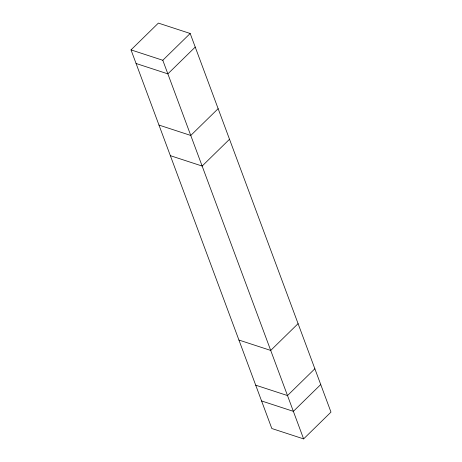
<?xml version="1.0" encoding="UTF-8"?>
<svg xmlns="http://www.w3.org/2000/svg" width="462" height="462" viewBox="0 0 462 462"><rect width="100%" height="100%" fill="white"/><g stroke="black" fill="none" stroke-linecap="round" stroke-linejoin="round"><path stroke-width="0.69" d="M131.017 49.89L158.385 23.1L190.177 33.483L330.983 412.11L303.615 438.9L271.823 428.517L131.017 49.89L162.803 60.274L303.615 438.9M162.803 60.274L190.177 33.483M195.23 47.078L167.862 73.868L136.071 63.485M218.133 108.668L190.766 135.458L158.974 125.075M229.516 139.264L202.148 166.054L170.357 155.671M298.082 323.643L270.715 350.433L238.923 340.049M314.865 368.763L287.497 395.559L255.705 385.175M320.732 384.551L293.364 411.342L261.579 400.958"/></g></svg>
